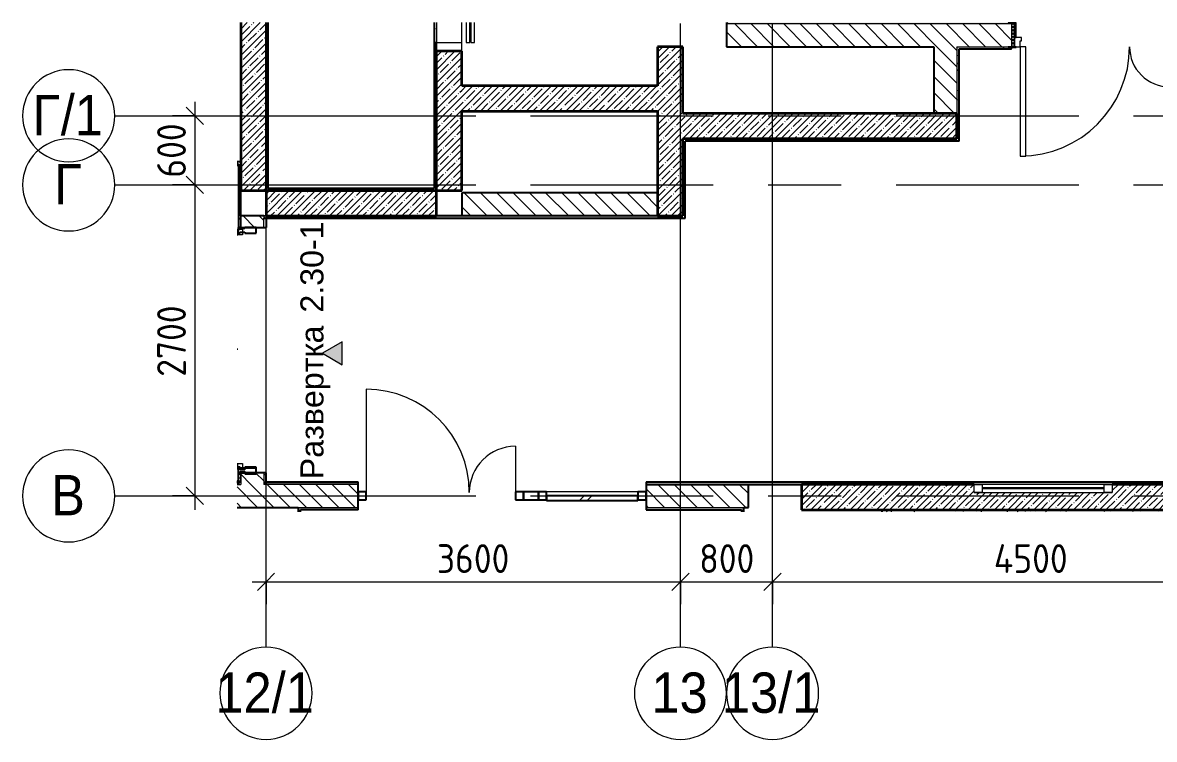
# Model space of a CAD drawing. Header units: millimetres. Extents: x 36646 to 169412, y -1987 to 12080.
# Drawn here: x 36646 to 46476, y 5686 to 11909 of the extents above; entities that cross this region are included whole.
import ezdxf

# ---------------------------------------------------------------- set-up
doc = ezdxf.new("R2010")
doc.units = ezdxf.units.MM
doc.linetypes.add('Осевая', pattern=[3175, 635, -476.25, 1587.5, -476.25])
for name, color, linetype, lineweight in [('A-ANNO-DIMS', 7, 'Continuous', 9), ('A-ANNO-DIMS-100', 7, 'Continuous', 9), ('A-DOOR', 7, 'Continuous', 9), ('A-DOOR-1', 7, 'Continuous', 13), ('A-DOOR-FRAM', 7, 'Continuous', 13), ('A-DOOR-FRAM-1', 7, 'Continuous', 9), ('A-GLAZ', 7, 'Continuous', 9), ('A-GLAZ-1', 7, 'Continuous', 13), ('A-GLAZ-CURT', 7, 'Continuous', 9), ('A-GLAZ-CURT-1', 7, 'Continuous', 25), ('A-GLAZ-CWMG', 7, 'Continuous', 9), ('A-GLAZ-CWMG-1', 7, 'Continuous', 25), ('A-WALL', 7, 'Continuous', 9), ('G-ANNO-SYMB', 7, 'Continuous', 9), ('I-WALL', 7, 'Continuous', 9), ('Оси', 7, 'Continuous', 9), ('Оси-1', 7, 'Continuous', 20), ('Оси-2', 7, 'Осевая', 9)]:
    doc.layers.add(name, color=color, linetype=linetype, lineweight=lineweight)
for name, color, linetype, lineweight, true_color in [('A-WALL-1', 7, 'Continuous', 25, 0x3c3c3c), ('A-WALL-2', 7, 'Continuous', 35, 0x3c3c3c), ('A-WALL-FNSH-1', 7, 'Continuous', 13, 0x3c3c3c)]:
    doc.layers.add(name, color=color, linetype=linetype, lineweight=lineweight, true_color=true_color)
doc.styles.add('Arial', font='arial.ttf', dxfattribs={"width": 0.9, "height": 350})
doc.styles.add('Arial_1', font='arial.ttf', dxfattribs={"height": 200})
doc.styles.add('ISOCPEUR', font='isocpeur.ttf', dxfattribs={"width": 0.9, "height": 250})
doc.dimstyles.new('ISO-2_5_0_9К_БОЛЬШОЙ', dxfattribs={"dimscale": 304.8, "dimtxt": 248.995294, "dimasz": 0.492126, "dimexe": 0.393701, "dimexo": 0.984252, "dimgap": 0, "dimtad": 1, "dimdec": 0, "dimrnd": 10, "dimzin": 0, "dimdsep": 46, "dimtxsty": 'ISOCPEUR', "dimblk1": 'OBLIQUE', "dimblk2": 'OBLIQUE', "dimsah": 1, "dimcen": 0.09, "dimdle": 0.393701, "dimazin": 0, "dimtfac": 1, "dimtdec": 4, "dimtix": 1, "dimtmove": 0, "dimatfit": 3, "dimfxl": 1, "dimtvp": 1, "dimtolj": 1, "dimtzin": 0, "dimarcsym": 2})
pattern_1 = [(135, (0, 0), (-70.71068, -70.71068), [])]
pattern_2 = [(45, (0, 0), (-57.02463, 57.02463), []), (45, (57.025, 0), (-57.02463, 57.02463), [100.806, -20.161, 3.353, -16.808])]
pattern_3 = [(0, (0, 0), (121.92, 30.48), [10.058, -81.382, 10.058, -81.382, -487.68]), (0, (0, 0), (121.92, 30.48), [-182.88, 10.058, -172.822, 10.058, -81.382, -213.36]), (0, (0, 0), (121.92, 30.48), [-457.2, 10.058, -50.902, 10.058, -142.342]), (120, (45.72, 15.24), (-87.356454, 90.345817), [10.058, -81.382, 10.058, -81.382, -487.68]), (120, (45.72, 15.24), (-87.356454, 90.345817), [-182.88, 10.058, -172.822, 10.058, -81.382, -213.36]), (120, (45.72, 15.24), (-87.356454, 90.345817), [-457.2, 10.058, -50.902, 10.058, -142.342]), (240, (60.96, 76.2), (-34.563546, -120.825817), [10.058, -81.382, 10.058, -81.382, -487.68]), (240, (60.96, 76.2), (-34.563546, -120.825817), [-182.88, 10.058, -172.822, 10.058, -81.382, -213.36]), (240, (60.96, 76.2), (-34.563546, -120.825817), [-457.2, 10.058, -50.902, 10.058, -142.342])]

# ---------------------------------------------------------------- blocks, each defined once
blk = doc.blocks.new('110_Дверь_СКБ_2Ст - Д-6_л__ ДОО_Дв_1450x2100h_Дверь из раздевальной в коридор-25835678-План разверток пом_ 2_30_ Этаж 2')
at = {"layer": 'A-DOOR'}
h = blk.add_hatch(dxfattribs=at)
h.set_pattern_fill('FP_7', color=256, style=0, pattern_type=2)
h.set_pattern_definition([(135, (1576.41, 164.685), (-14.14214, -14.14214), []), (225, (1576.41, 164.685), (14.14214, -14.14214), [])])
h.paths.add_polyline_path([(737.5, 100), (712.5, 100), (712.5, -100), (737.5, -100)])
at = {"layer": 'A-DOOR-FRAM-1'}
h = blk.add_hatch(dxfattribs=at)
h.set_pattern_fill('FP_8', color=256, style=0, pattern_type=2)
h.set_pattern_definition([(45, (-546.384, 164.685), (-14.1421, 14.1421), []), (135, (-546.384, 164.685), (-14.1421, -14.1421), [])])
h.paths.add_polyline_path([(-712.5, 100), (-712.5, -100), (-687.5, -100), (-687.5, 100)])
at = {"layer": 'A-DOOR'}
for centre, radius, start, end in [((662.5, 100), 950, 90, 180), ((-637.5, 100), 350, 360, 90)]:
    blk.add_arc(centre, radius, start, end, dxfattribs=at)
at = {"layer": 'A-DOOR-1'}
for p, q in [((662.5, 1050), (612.5, 1050)), ((612.5, 1050), (612.5, 100)), ((662.5, 100), (662.5, 1050)), ((-637.5, 450), (-637.5, 100)), ((-587.5, 450), (-637.5, 450)), ((-587.5, 100), (-587.5, 450)), ((-637.5, 100), (-587.5, 100)), ((612.5, 100), (662.5, 100))]:
    blk.add_line(p, q, dxfattribs=at)
at = {"layer": 'A-DOOR-FRAM'}
for p, q in [((-672.5, 108), (-742.5, 108)), ((-742.5, 108), (-742.5, 100)), ((-742.5, 100), (-672.5, 100)), ((-687.5, 100), (-712.5, 100)), ((-712.5, 100), (-712.5, -100)), ((-637.5, 100), (-687.5, 100)), ((-687.5, 100), (-687.5, 20)), ((-687.5, -100), (-687.5, 100)), ((-672.5, 100), (-672.5, 108)), ((-637.5, 50), (-637.5, 100)), ((662.5, 100), (662.5, 50)), ((712.5, 100), (662.5, 100)), ((767.5, 108), (697.5, 108)), ((697.5, 108), (697.5, 100)), ((697.5, 100), (767.5, 100)), ((712.5, 20), (712.5, 100)), ((737.5, 100), (712.5, 100)), ((712.5, 100), (712.5, -100)), ((737.5, -100), (737.5, 100)), ((767.5, 100), (767.5, 108)), ((-687.5, 20), (-627.5, 20)), ((-672.5, 20), (-687.5, 20)), ((-687.5, 20), (-687.5, -100)), ((-672.5, -100), (-672.5, 20)), ((-627.5, 50), (-637.5, 50)), ((-627.5, 20), (-627.5, 50)), ((662.5, 50), (652.5, 50)), ((652.5, 50), (652.5, 20)), ((652.5, 20), (712.5, 20)), ((712.5, 20), (697.5, 20)), ((697.5, 20), (697.5, -100)), ((712.5, -100), (712.5, 20)), ((-672.5, -100), (-742.5, -100)), ((-742.5, -100), (-742.5, -108)), ((-742.5, -108), (-672.5, -108)), ((-712.5, -100), (-687.5, -100)), ((-687.5, -100), (-672.5, -100)), ((-672.5, -108), (-672.5, -100)), ((697.5, -100), (712.5, -100)), ((767.5, -100), (697.5, -100)), ((697.5, -100), (697.5, -108)), ((697.5, -108), (767.5, -108)), ((712.5, -100), (737.5, -100)), ((767.5, -108), (767.5, -100))]:
    blk.add_line(p, q, dxfattribs=at)
blk = doc.blocks.new('DOR_Дверь лифта - 1350х2050h-19118285-План разверток пом_ 2_30_ Этаж 2')
at = {"layer": 'A-DOOR'}
for p, q in [((-426.2, 110), (-600, 110)), ((-600, 110), (-600, -110)), ((-600, -110), (-426.2, -110)), ((-600, -150), (-600, -180)), ((-426.2, -150), (-600, -150)), ((-600, -180), (-426.2, -180)), ((-600, -190), (-600, -220)), ((-426.2, -190), (-600, -190)), ((-600, -220), (-426.2, -220))]:
    blk.add_line(p, q, dxfattribs=at)
at = {"layer": 'A-DOOR-1'}
for p, q in [((-600, 125), (-720, 125)), ((-720, 125), (-720, 110)), ((-720, 110), (-600, 110)), ((-675, 110), (-675, -110)), ((-600, 110), (-675, 110)), ((-600, 110), (-600, 125)), ((-675, -110), (-600, -110))]:
    blk.add_line(p, q, dxfattribs=at)
blk = doc.blocks.new('120_Окно_СКБ_1Ст - 120_Окно_СКБ_1Ст 400х1200 EI30-24228621-План разверток пом_ 2_30_ Этаж 2')
at = {"layer": 'A-GLAZ'}
for p, q in [((600, 110), (-600, 110)), ((-600, 40), (600, 40)), ((530, 80), (-530, 80)), ((530, 70), (-530, 70))]:
    blk.add_line(p, q, dxfattribs=at)
at = {"layer": 'A-GLAZ-1'}
for p, q in [((-600, 40), (-600, 110)), ((-600, 110), (-530, 110)), ((-530, 110), (-530, 40)), ((530, 40), (530, 110)), ((530, 110), (600, 110)), ((600, 110), (600, 40)), ((-530, 40), (-600, 40)), ((600, 40), (530, 40))]:
    blk.add_line(p, q, dxfattribs=at)
blk = doc.blocks.new('Прямоугольный импост - Импост структурный с накладкой - 160мм Темный-31239214-План разверток пом_ 2_30_ Этаж 2')
at = {"layer": 'A-GLAZ-CWMG-1'}
for p, q in [((-50, 0), (-50, 17)), ((-50, 17), (0, 17)), ((-40, 0), (-50, 0)), ((-40, -40), (-40, 0)), ((0, 0), (-10, 0)), ((-10, 0), (-10, -40)), ((0, 17), (0, 0)), ((-50, -140), (-50, -40)), ((-50, -40), (-40, -40)), ((-10, -40), (0, -40)), ((0, -40), (0, -140)), ((0, -140), (-50, -140))]:
    blk.add_line(p, q, dxfattribs=at)
blk = doc.blocks.new('Дверь_Витражная_остекление_ - ДВН_ДАО_Главный вход_1800 в свету 5-32258809-План разверток пом_ 2_30_ Этаж 2')
at = {"layer": 'A-DOOR'}
for p, q in [((-992.5, -27.3), (-992.5, -20)), ((992.5, -27.3), (992.5, -20))]:
    blk.add_line(p, q, dxfattribs=at)
for centre, start, end in [((-992.5, -20), 359.57502, 0), ((992.5, -20), 180, 180.42498)]:
    blk.add_arc(centre, 992.5, start, end, dxfattribs=at)
at = {"layer": 'A-DOOR-1'}
for p, q in [((-1042.5, 20), (-992.5, 20)), ((-1042.5, -20), (-1042.5, 20)), ((-992.5, 20), (-992.5, -20)), ((992.5, 20), (1042.5, 20)), ((992.5, -20), (992.5, 20)), ((1042.5, 20), (1042.5, -20)), ((-992.5, -20), (-1042.5, -20)), ((1042.5, -20), (992.5, -20))]:
    blk.add_line(p, q, dxfattribs=at)
blk = doc.blocks.new('Прямоугольный импост - Импост структурный с накладкой - 160мм Темный-31915521-План разверток пом_ 2_30_ Этаж 2')
at = {"layer": 'A-GLAZ-CWMG-1'}
for p, q in [((-25, 0), (-25, 17)), ((-25, 17), (25, 17)), ((-15, 0), (-25, 0)), ((-15, -40), (-15, 0)), ((25, 0), (15, 0)), ((15, 0), (15, -40)), ((25, 17), (25, 0)), ((-25, -140), (-25, -40)), ((-25, -40), (-15, -40)), ((15, -40), (25, -40)), ((25, -40), (25, -140)), ((25, -140), (-25, -140))]:
    blk.add_line(p, q, dxfattribs=at)
blk = doc.blocks.new('Прямоугольный импост - Импост структурный с накладкой - 160мм Темный-31239248-План разверток пом_ 2_30_ Этаж 2')
at = {"layer": 'A-GLAZ-CWMG-1'}
for p, q in [((0, 17), (-50, 17)), ((-50, 17), (-50, 0)), ((-50, 0), (-40, 0)), ((-40, 0), (-40, -40)), ((-10, -40), (-10, 0)), ((-10, 0), (0, 0)), ((0, 0), (0, 17)), ((-40, -40), (-50, -40)), ((-50, -40), (-50, -140)), ((0, -40), (-10, -40)), ((0, -140), (0, -40)), ((-50, -140), (0, -140))]:
    blk.add_line(p, q, dxfattribs=at)
blk = doc.blocks.new('Прямоугольный импост - 50 x 70 мм-31700031-План разверток пом_ 2_30_ Этаж 2')
at = {"layer": 'A-GLAZ-CWMG-1'}
for p, q in [((-70, 35), (0, 35)), ((-70, -35), (-70, 35)), ((0, 35), (0, -35)), ((0, -35), (-70, -35))]:
    blk.add_line(p, q, dxfattribs=at)
blk = doc.blocks.new('Дверь_Витражная_остекление_ - ДВН_ДАО_Главный вход_1200 в свету-31742133-План разверток пом_ 2_30_ Этаж 2')
at = {"layer": 'A-DOOR'}
for p, q in [((-647.5, 925), (-647.5, 35)), ((647.5, 430), (647.5, 35))]:
    blk.add_line(p, q, dxfattribs=at)
for centre, radius, start, end in [((-647.5, 30), 895, 360, 90), ((647.5, 30), 400, 90, 180)]:
    blk.add_arc(centre, radius, start, end, dxfattribs=at)
blk = doc.blocks.new('Системная панель - Стемалит - 40мм-32257327-План разверток пом_ 2_30_ Этаж 2')
at = {"layer": 'A-GLAZ-CURT-1'}
for p, q in [((65, 35), (-65, 35)), ((-65, 35), (-65, -35)), ((65, -35), (65, 35)), ((-65, -35), (65, -35))]:
    blk.add_line(p, q, dxfattribs=at)
blk = doc.blocks.new('Прямоугольный импост - 50 x 70 мм-31687886-План разверток пом_ 2_30_ Этаж 2')
at = {"layer": 'A-GLAZ-CWMG-1'}
for p, q in [((-35, 35), (35, 35)), ((-35, -35), (-35, 35)), ((35, 35), (35, -35)), ((35, -35), (-35, -35))]:
    blk.add_line(p, q, dxfattribs=at)
blk = doc.blocks.new('Прямоугольный импост - 50 x 70 мм-31701779-План разверток пом_ 2_30_ Этаж 2')
at = {"layer": 'A-GLAZ-CWMG-1'}
for p, q in [((0, 35), (-70, 35)), ((-70, 35), (-70, -35)), ((0, -35), (0, 35)), ((-70, -35), (0, -35))]:
    blk.add_line(p, q, dxfattribs=at)
blk = doc.blocks.new('Системная панель - Стекло - 40мм-32257331-План разверток пом_ 2_30_ Этаж 2')
at = {"layer": 'A-GLAZ-CURT'}
h = blk.add_hatch(dxfattribs=at)
h.set_pattern_fill('FP_13', color=256, style=0, pattern_type=2)
h.set_pattern_definition([(45, (-41693.5, -7700), (-282.8427, 282.8427), [200, -600]), (45, (-41893.5, -7800), (-282.8427, 282.8427), [600, -200]), (45, (-41493.5, -7900), (-282.8427, 282.8427), [200, -600])])
h.paths.add_polyline_path([(397.5, -40), (397.5, 0), (-397.5, 0), (-397.5, -40)])
at = {"layer": 'A-GLAZ-CURT-1'}
for p, q in [((397.5, 0), (-397.5, 0)), ((-397.5, 0), (-397.5, -40)), ((397.5, -40), (397.5, 0)), ((-397.5, -40), (397.5, -40))]:
    blk.add_line(p, q, dxfattribs=at)
blk = doc.blocks.new('Прямоугольный импост - 50 x 70 мм-31702100-План разверток пом_ 2_30_ Этаж 2')
at = {"layer": 'A-GLAZ-CWMG-1'}
for p, q in [((-35, 35), (35, 35)), ((-35, -35), (-35, 35)), ((35, 35), (35, -35)), ((35, -35), (-35, -35))]:
    blk.add_line(p, q, dxfattribs=at)
blk = doc.blocks.new('Прямоугольный импост - 50 x 70 мм-31720914-План разверток пом_ 2_30_ Этаж 2')
at = {"layer": 'A-GLAZ-CWMG'}
blk.add_line((41991, 7835), (41196, 7835), dxfattribs=at)
blk = doc.blocks.new('Ось сетки - D8-29747960-План разверток пом_ 2_30_ Этаж 2')
at = {"layer": 'Оси-1'}
for start, end in [(360, 180), (180, 360)]:
    blk.add_arc((0, 0), 4, start, end, dxfattribs=at)
blk = doc.blocks.new('Фасад - Марка фасада_Указатель-25386507-План разверток пом_ 2_30_ Этаж 2')
at = {"layer": 'G-ANNO-SYMB'}
blk.add_hatch(color=256, dxfattribs=at).paths.add_polyline_path([(-1, 0), (0, 1.732), (1, 0), (0, 0)])
for p, q in [((0, 1.732), (-1, 0)), ((1, 0), (0, 1.732)), ((-1, 0), (0, 0)), ((0, 0), (1, 0))]:
    blk.add_line(p, q, dxfattribs=at)
blk = doc.blocks.new('DIMBLOCK1-План разверток пом_ 2_30_ Этаж 2')
at = {"layer": 'A-ANNO-DIMS-100'}
for p, q in [((38140.9, 11220), (38140.9, 10500)), ((37947, 11100), (38260.9, 11100)), ((38140.9, 11100), (37947, 11100)), ((37947, 10500), (38260.9, 10500)), ((38140.9, 10500), (37947, 10500))]:
    blk.add_line(p, q, dxfattribs=at)
at = {"layer": 'A-ANNO-DIMS-100', "lineweight": 20}
for p, q in [((38140.9, 11100), (38065.9, 11175)), ((38140.9, 11100), (38215.9, 11025)), ((38140.9, 10500), (38065.9, 10575)), ((38140.9, 10500), (38215.9, 10425))]:
    blk.add_line(p, q, dxfattribs=at)
at = {"layer": 'A-ANNO-DIMS-100', "color": 0, "insert": (37814.3, 10563), "char_height": 250, "width": 568.858, "attachment_point": 1, "rotation": 90, "line_spacing_factor": 1.149209, "style": 'ISOCPEUR'}
blk.add_mtext('600', dxfattribs=at)
blk = doc.blocks.new('_Oblique')
at = {"color": 0, "linetype": 'ByBlock', "lineweight": -2}
blk.add_line((-0.5, -0.5), (0.5, 0.5), dxfattribs=at)
blk = doc.blocks.new('DIMBLOCK2-План разверток пом_ 2_30_ Этаж 2')
at = {"layer": 'A-ANNO-DIMS-100', "lineweight": 20}
for p, q in [((38140.9, 10500), (38065.9, 10575)), ((38140.9, 10500), (38215.9, 10425)), ((38140.9, 7800), (38065.9, 7875)), ((38140.9, 7800), (38215.9, 7725))]:
    blk.add_line(p, q, dxfattribs=at)
at = {"layer": 'A-ANNO-DIMS-100'}
for p, q in [((37947, 10500), (38260.9, 10500)), ((38140.9, 10500), (37947, 10500)), ((38140.9, 10500), (38140.9, 7680)), ((37947, 7800), (38260.9, 7800)), ((38140.9, 7800), (37947, 7800))]:
    blk.add_line(p, q, dxfattribs=at)
at = {"layer": 'A-ANNO-DIMS-100', "color": 0, "insert": (37814.3, 8834), "char_height": 250, "width": 758.478, "attachment_point": 1, "rotation": 90, "line_spacing_factor": 1.149209, "style": 'ISOCPEUR'}
blk.add_mtext('2700', dxfattribs=at)
blk = doc.blocks.new('DIMBLOCK3-План разверток пом_ 2_30_ Этаж 2')
at = {"layer": 'A-ANNO-DIMS-100'}
for p, q in [((38760, 6859.8), (38760, 7173.8)), ((42360, 6859.8), (42360, 7173.8)), ((38640, 7053.8), (42360, 7053.8)), ((38760, 7053.8), (38760, 6859.8)), ((42360, 7053.8), (42360, 6859.8))]:
    blk.add_line(p, q, dxfattribs=at)
at = {"layer": 'A-ANNO-DIMS-100', "lineweight": 20}
for p, q in [((38760, 7053.8), (38835, 7128.8)), ((42360, 7053.8), (42435, 7128.8)), ((38760, 7053.8), (38685, 6978.8)), ((42360, 7053.8), (42285, 6978.8))]:
    blk.add_line(p, q, dxfattribs=at)
at = {"layer": 'A-ANNO-DIMS-100', "color": 0, "insert": (40244, 7380.4), "char_height": 250, "width": 758.478, "attachment_point": 1, "line_spacing_factor": 1.149209, "style": 'ISOCPEUR'}
blk.add_mtext('3600', dxfattribs=at)
blk = doc.blocks.new('DIMBLOCK4-План разверток пом_ 2_30_ Этаж 2')
at = {"layer": 'A-ANNO-DIMS-100'}
for p, q in [((42360, 6859.8), (42360, 7173.8)), ((43160, 6859.8), (43160, 7173.8)), ((42360, 7053.8), (43160, 7053.8)), ((42360, 7053.8), (42360, 6859.8)), ((43160, 7053.8), (43160, 6859.8))]:
    blk.add_line(p, q, dxfattribs=at)
at = {"layer": 'A-ANNO-DIMS-100', "lineweight": 20}
for p, q in [((42360, 7053.8), (42435, 7128.8)), ((43160, 7053.8), (43235, 7128.8)), ((42360, 7053.8), (42285, 6978.8)), ((43160, 7053.8), (43085, 6978.8))]:
    blk.add_line(p, q, dxfattribs=at)
at = {"layer": 'A-ANNO-DIMS-100', "color": 0, "insert": (42523, 7380.4), "char_height": 250, "width": 568.858, "attachment_point": 1, "line_spacing_factor": 1.149209, "style": 'ISOCPEUR'}
blk.add_mtext('800', dxfattribs=at)
blk = doc.blocks.new('DIMBLOCK5-План разверток пом_ 2_30_ Этаж 2')
at = {"layer": 'A-ANNO-DIMS-100'}
for p, q in [((43160, 6859.8), (43160, 7173.8)), ((47660, 6859.8), (47660, 7173.8)), ((43160, 7053.8), (47660, 7053.8)), ((43160, 7053.8), (43160, 6859.8)), ((47660, 7053.8), (47660, 6859.8))]:
    blk.add_line(p, q, dxfattribs=at)
at = {"layer": 'A-ANNO-DIMS-100', "lineweight": 20}
for p, q in [((43160, 7053.8), (43235, 7128.8)), ((47660, 7053.8), (47735, 7128.8)), ((43160, 7053.8), (43085, 6978.8)), ((47660, 7053.8), (47585, 6978.8))]:
    blk.add_line(p, q, dxfattribs=at)
at = {"layer": 'A-ANNO-DIMS-100', "color": 0, "insert": (45082, 7380.4), "char_height": 250, "width": 787.208, "attachment_point": 1, "line_spacing_factor": 1.149209, "style": 'ISOCPEUR'}
blk.add_mtext('4500', dxfattribs=at)

msp = doc.modelspace()

# ---------------------------------------------------------------- hatches: boundary and pattern name
at = {"layer": 'I-WALL'}
h = msp.add_hatch(dxfattribs=at)
h.set_pattern_fill('FP_3', color=256, style=0, pattern_type=2)
h.set_pattern_definition(pattern_2)
h.paths.add_polyline_path([(38760, 10449.9997), (38760, 11908.7619), (38540, 11908.7619), (38540, 10449.9997)])
h = msp.add_hatch(dxfattribs=at)
h.set_pattern_fill('FP_11', color=256, style=0, pattern_type=2)
h.set_pattern_definition(pattern_3)
h.paths.add_polyline_path([(38780, 10450), (38780, 11908.7619), (38760, 11908.7619), (38760, 10450)])
h = msp.add_hatch(dxfattribs=at)
h.set_pattern_fill('FP_11', color=256, style=0, pattern_type=2)
h.set_pattern_definition(pattern_3)
h.paths.add_polyline_path([(40240, 10470), (40240, 11908.7619), (40220, 11908.7619), (40220, 10470)])
h = msp.add_hatch(dxfattribs=at)
h.set_pattern_fill('FP_11', color=256, style=0, pattern_type=2)
h.set_pattern_definition(pattern_3)
h.paths.add_polyline_path([(42780, 11899.9998), (42780, 11908.7619), (42760, 11908.7619), (42760, 11899.9998)])
h = msp.add_hatch(dxfattribs=at)
h.set_pattern_fill('FP_2', color=256, style=0, pattern_type=2)
h.set_pattern_definition(pattern_1)
h.paths.add_polyline_path([(51709.9999, 11699.9998), (51709.9999, 11899.9998), (48760, 11899.9998), (48760, 11699.9998), (50140.9545, 11699.9998)])
h.paths.add_polyline_path([(47814.4954, 11699.9998), (48160, 11699.9998), (48160, 11899.9998), (46685.7131, 11899.9998), (46685.7131, 11699.9998), (47460.7131, 11699.9998)])
h.paths.add_polyline_path([(45235.7131, 11699.9998), (45235.7131, 11899.9998), (42760, 11899.9998), (42760, 11699.9998), (45205.7131, 11699.9998)])
h = msp.add_hatch(dxfattribs=at)
h.set_pattern_fill('FP_11', color=256, style=0, pattern_type=2)
h.set_pattern_definition(pattern_3)
h.paths.add_polyline_path([(46715.7131, 11899.9998), (48160, 11899.9998), (48160, 11908.7619), (46715.7131, 11907.9998), (46715.7131, 11900.4068)])
h.paths.add_polyline_path([(45205.7131, 11899.9998), (45205.7131, 11907.9998), (42780, 11908.7619), (42780, 11899.9998), (43161.5774, 11899.9998)])
h = msp.add_hatch(dxfattribs=at)
h.set_pattern_fill('FP_3', color=256, style=0, pattern_type=2)
h.set_pattern_definition(pattern_2)
h.paths.add_polyline_path([(42380, 10230), (42380, 11699.9999), (42160, 11699.9999), (42160, 10230)])
h = msp.add_hatch(dxfattribs=at)
h.set_pattern_fill('FP_2', color=256, style=0, pattern_type=2)
h.set_pattern_definition(pattern_1)
h.paths.add_polyline_path([(44760.7131, 11120), (44760.7131, 11699.9998), (44560.7131, 11699.9998), (44560.7131, 11120)])
h = msp.add_hatch(dxfattribs=at)
h.set_pattern_fill('FP_11', color=256, style=0, pattern_type=2)
h.set_pattern_definition(pattern_3)
h.paths.add_polyline_path([(47239.7131, 11679.9998), (47240.7131, 11679.9998), (47240.7131, 11699.9998), (46715.7131, 11698.9168), (46715.7131, 11691.9998), (46685.7131, 11691.9998), (46685.7131, 11679.9998), (46715.7131, 11679.9998)])
h.paths.add_polyline_path([(45235.7131, 11679.9998), (45235.7131, 11691.9998), (45205.7131, 11691.9998), (45205.7131, 11699.9998), (44760.7131, 11699.9998), (44760.7131, 11679.9998), (45205.7131, 11679.9998)])
h = msp.add_hatch(dxfattribs=at)
h.set_pattern_fill('FP_3', color=256, style=0, pattern_type=2)
h.set_pattern_definition(pattern_2)
h.paths.add_polyline_path([(40460, 10450), (40460, 11660), (40240, 11660), (40240, 10450)])
h = msp.add_hatch(dxfattribs=at)
h.set_pattern_fill('FP_11', color=256, style=0, pattern_type=2)
h.set_pattern_definition(pattern_3)
h.paths.add_polyline_path([(44760.7131, 10900), (44780.7131, 10900), (44780.7131, 11679.9998), (44760.7131, 11679.9998), (44760.7131, 11120)])
h = msp.add_hatch(dxfattribs=at)
h.set_pattern_fill('FP_3', color=256, style=0, pattern_type=2)
h.set_pattern_definition(pattern_2)
h.paths.add_polyline_path([(42160, 11140), (42160, 11360), (40460, 11360), (40460, 11140), (40835.1184, 11140)])
h = msp.add_hatch(dxfattribs=at)
h.set_pattern_fill('FP_3', color=256, style=0, pattern_type=2)
h.set_pattern_definition(pattern_2)
h.paths.add_polyline_path([(44760.7131, 10900), (44760.7131, 11120), (42380, 11120), (42380, 10900), (43161.5774, 10900)])
h = msp.add_hatch(dxfattribs=at)
h.set_pattern_fill('FP_11', color=256, style=0, pattern_type=2)
h.set_pattern_definition(pattern_3)
h.paths.add_polyline_path([(42400, 10210), (42400, 10900), (42380, 10900), (42380, 10210)])
h = msp.add_hatch(dxfattribs=at)
h.set_pattern_fill('FP_11', color=256, style=0, pattern_type=2)
h.set_pattern_definition(pattern_3)
h.paths.add_polyline_path([(44780.7131, 10880), (44780.7131, 10900), (42400, 10900), (42401, 10880), (43161.5774, 10880)])
h = msp.add_hatch(dxfattribs=at)
h.set_pattern_fill('FP_11', color=256, style=0, pattern_type=2)
h.set_pattern_definition(pattern_3)
h.paths.add_polyline_path([(38520, 10680), (38540, 10680), (38540, 10700), (38508.6594, 10700), (38508.6594, 10680), (38519, 10680)])
h = msp.add_hatch(dxfattribs=at)
h.set_pattern_fill('FP_11', color=256, style=0, pattern_type=2)
h.set_pattern_definition(pattern_3)
h.paths.add_polyline_path([(38540, 7900), (38540, 8000), (38520, 8000), (38520, 7900)])
h.paths.add_polyline_path([(38540, 10130), (38540, 10680), (38520, 10680), (38520, 10130)])
h = msp.add_hatch(dxfattribs=at)
h.set_pattern_fill('FP_3', color=256, style=0, pattern_type=2)
h.set_pattern_definition(pattern_2)
h.paths.add_polyline_path([(40240, 10230), (40240, 10450), (38760, 10450), (38760, 10230), (39671.8889, 10230)])
h = msp.add_hatch(dxfattribs=at)
h.set_pattern_fill('FP_11', color=256, style=0, pattern_type=2)
h.set_pattern_definition(pattern_3)
h.paths.add_polyline_path([(39671.8889, 10450), (40240, 10450), (40240, 10470), (38780, 10470), (38780, 10450)])
h = msp.add_hatch(dxfattribs=at)
h.set_pattern_fill('FP_2', color=256, style=0, pattern_type=2)
h.set_pattern_definition(pattern_1)
h.paths.add_polyline_path([(42160, 10230), (42160, 10430), (40460, 10430), (40460, 10230), (40835.1184, 10230)])
h = msp.add_hatch(dxfattribs=at)
h.set_pattern_fill('FP_2', color=256, style=0, pattern_type=2)
h.set_pattern_definition(pattern_1)
h.paths.add_polyline_path([(38739.9999, 7900), (38739.9999, 8000), (38539.9999, 8000), (38539.9999, 7900)])
h.paths.add_polyline_path([(38539.9999, 10130), (38739.9999, 10130), (38739.9999, 10230), (38539.9999, 10230)])
h = msp.add_hatch(dxfattribs=at)
h.set_pattern_fill('FP_11', color=256, style=0, pattern_type=2)
h.set_pattern_definition(pattern_3)
h.paths.add_polyline_path([(42380, 10210), (42380, 10230), (38739.9999, 10230), (38739.9999, 10210), (40835.1184, 10210)])
h = msp.add_hatch(dxfattribs=at)
h.set_pattern_fill('FP_11', color=256, style=0, pattern_type=2)
h.set_pattern_definition(pattern_3)
h.paths.add_polyline_path([(38739.9999, 7900), (38759.9999, 7900), (38759.9999, 8000), (38739.9999, 8000), (38739.9999, 7920)])
h.paths.add_polyline_path([(38739.9999, 10130), (38759.9999, 10130), (38759.9999, 10230), (38739.9999, 10230), (38739.9999, 10210)])
h = msp.add_hatch(dxfattribs=at)
h.set_pattern_fill('FP_11', color=256, style=0, pattern_type=2)
h.set_pattern_definition(pattern_3)
h.paths.add_polyline_path([(38539.9999, 7900), (38539.9999, 7920), (38508.6594, 7920), (38508.6594, 7900)])
h = msp.add_hatch(dxfattribs=at)
h.set_pattern_fill('FP_2', color=256, style=0, pattern_type=2)
h.set_pattern_definition(pattern_1)
h.paths.add_polyline_path([(42910, 7700), (42950, 7700), (42950, 7900), (42060.9999, 7900), (42060.9999, 7700)])
h.paths.add_polyline_path([(38799.4667, 7700), (39560.9999, 7700), (39560.9999, 7900), (38508.6594, 7900), (38508.6594, 7700)])
h = msp.add_hatch(dxfattribs=at)
h.set_pattern_fill('FP_11', color=256, style=0, pattern_type=2)
h.set_pattern_definition(pattern_3)
h.paths.add_polyline_path([(73760, 7900), (74750, 7900), (74750, 7920), (73705, 7920), (73705, 7908), (73760, 7908), (73760, 7901.0742)])
h.paths.add_polyline_path([(71765, 7900), (72250, 7900), (72250, 7908), (72305, 7908), (72305, 7920), (71735, 7920), (71735, 7908), (71765, 7908), (71765, 7901.7391)])
h.paths.add_polyline_path([(70605, 7900), (70605, 7908), (70635, 7908), (70635, 7920), (69360.4805, 7920), (69360.4805, 7908), (69390.4805, 7908), (69390.4805, 7900)])
h.paths.add_polyline_path([(68230.4805, 7900), (68230.4805, 7908), (68260.4805, 7908), (68260.4805, 7920), (67055, 7920), (67055, 7908), (67085, 7908), (67085, 7900)])
h.paths.add_polyline_path([(65925, 7900), (65925, 7908), (65955, 7908), (65955, 7920), (59931, 7920), (59931, 7900), (64110, 7900)])
h.paths.add_polyline_path([(57120.3315, 7900), (57431, 7900), (57431, 7920), (50930, 7920), (50930, 7900), (55110, 7900)])
h.paths.add_polyline_path([(48430, 7900), (48430, 7920), (42060.9999, 7920), (42060.9999, 7900), (47814.4954, 7900)])
h.paths.add_polyline_path([(39560.9999, 7900), (39560.9999, 7920), (38739.9999, 7920), (38739.9999, 7900), (39090.2741, 7900)])
h = msp.add_hatch(dxfattribs=at)
h.set_pattern_fill('FP_3', color=256, style=0, pattern_type=2)
h.set_pattern_definition(pattern_2)
h.paths.add_polyline_path([(47410, 7680), (47410, 7900), (46110, 7900), (46110, 7830), (44910, 7830), (44910, 7900), (43410, 7900), (43410, 7680), (46860, 7680)])
h = msp.add_hatch(dxfattribs=at)
h.set_pattern_fill('FP_11', color=256, style=0, pattern_type=2)
h.set_pattern_definition(pattern_3)
h.paths.add_polyline_path([(42890, 7680), (42910, 7680), (42910, 7700), (42060.9999, 7700), (42060.9999, 7680), (42889, 7680)])
h.paths.add_polyline_path([(39560.9999, 7680), (39560.9999, 7700), (39039.9999, 7700), (39039.9999, 7680), (39090.2741, 7680)])
h = msp.add_hatch(dxfattribs=at)
h.set_pattern_fill('FP_11', color=256, style=0, pattern_type=2)
h.set_pattern_definition(pattern_3)
h.paths.add_polyline_path([(39059.6235, 7661.5843), (39059.9999, 7661.5843), (39059.9999, 7680), (39039.9999, 7680), (39039.9999, 7661.5843)])
h = msp.add_hatch(dxfattribs=at)
h.set_pattern_fill('FP_11', color=256, style=0, pattern_type=2)
h.set_pattern_definition(pattern_3)
h.paths.add_polyline_path([(42890, 7661.5843), (42910, 7661.5843), (42910, 7680), (42890, 7679)])
h = msp.add_hatch(dxfattribs=at)
h.set_pattern_fill('FP_1', color=256, style=0, pattern_type=2)
h.set_pattern_definition([(45, (0, 0), (-35.35534, 35.35534), [])])
h.paths.add_polyline_path([(44190, 7661.5843), (44190, 7680), (44110, 7680), (44110, 7661.5843), (44183.6627, 7661.5843)])
h = msp.add_hatch(dxfattribs=at)
h.set_pattern_fill('FP_11', color=256, style=0, pattern_type=2)
h.set_pattern_definition(pattern_3)
h.paths.add_polyline_path([(46760, 7661.5843), (46760, 7680), (44190, 7680), (44190, 7661.5843), (46759.0793, 7661.5843)])

# ---------------------------------------------------------------- linework, layer by layer
at = {"layer": 'A-WALL'}
for p, q in [((42760, 11899.9998), (45205.7131, 11899.9998)), ((44760.7131, 11699.9998), (45205.7131, 11699.9998)), ((44760.7131, 11699.9998), (44760.7131, 11120)), ((38539.9999, 10230), (38539.9999, 10130)), ((38540, 10130), (38540, 10230)), ((38759.9999, 10230), (38739.9999, 10230)), ((38739.9999, 10130), (38739.9999, 10210)), ((38539.9999, 8000), (38539.9999, 7900)), ((38540, 7920), (38540, 8000)), ((38739.9999, 8000), (38739.9999, 7900)), ((38508.6594, 7900), (38539.9999, 7900)), ((38539.9999, 7900), (38540, 7900)), ((39560.9999, 7900), (38739.9999, 7900)), ((39039.9999, 7700), (39560.9999, 7700)), ((39060.9999, 7680), (39060.9999, 7679)), ((42060.9999, 7700), (42910, 7700)), ((44190, 7680), (44190, 7661.5843))]:
    msp.add_line(p, q, dxfattribs=at)
at = {"layer": 'A-WALL-1'}
for p, q in [((38780, 10470), (38780, 11908.7619)), ((40220, 11908.7619), (40220, 10470)), ((42760, 11908.7619), (42760, 11699.9998)), ((40240, 11660), (40240, 11735)), ((42760, 11699.9998), (44560.7131, 11699.9998)), ((44560.7131, 11699.9998), (44560.7131, 11120)), ((44780.7131, 11679.9998), (45235.7131, 11679.9998)), ((44780.7131, 10880), (44780.7131, 11679.9998)), ((45235.7131, 11679.9998), (45235.7131, 11691.9998)), ((42400, 10210), (42400, 10880)), ((44780.7131, 10880), (42400, 10880)), ((38540, 10700), (38508.6594, 10700)), ((38520, 10680), (38508.6594, 10680)), ((38520, 10680), (38520, 10130)), ((38540, 10230), (38540, 10449.9997)), ((40220, 10470), (38780, 10470)), ((42160, 10430), (40460, 10430)), ((40460, 10430), (40460, 10230)), ((38739.9999, 10230), (38539.9999, 10230)), ((42160, 10230), (38759.9999, 10230)), ((38759.9999, 10230), (38759.9999, 10130)), ((38520, 10130), (38759.9999, 10130)), ((38739.9999, 10210), (42400, 10210)), ((38759.9999, 8000), (38520, 8000)), ((38520, 7900), (38520, 8000)), ((38759.9999, 7900), (38759.9999, 8000)), ((38539.9999, 7920), (38508.6594, 7920)), ((38739.9999, 7920), (39560.9999, 7920)), ((39560.9999, 7680), (39560.9999, 7920)), ((42060.9999, 7920), (42060.9999, 7680)), ((48430, 7920), (42060.9999, 7920)), ((42060.9999, 7900), (43410, 7900)), ((42950, 7700), (42950, 7900)), ((38508.6594, 7700), (39039.9999, 7700)), ((39039.9999, 7700), (39039.9999, 7661.5843)), ((39059.9999, 7661.5843), (39059.9999, 7680)), ((39560.9999, 7680), (39059.9999, 7680)), ((42060.9999, 7680), (42890, 7680)), ((42890, 7680), (42890, 7661.5843)), ((42910, 7700), (42950, 7700)), ((42910, 7661.5843), (42910, 7700)), ((44110, 7680), (44110, 7661.5843))]:
    msp.add_line(p, q, dxfattribs=at)
at = {"layer": 'A-WALL-2'}
for p, q in [((38540, 11908.7619), (38540, 10449.9997)), ((38760, 11908.7619), (38760, 10230)), ((42380, 11699.9999), (42160, 11699.9999)), ((42160, 11699.9999), (42160, 11360)), ((42380, 11120), (42380, 11699.9999)), ((40460, 11660), (40240, 11660)), ((40240, 10230), (40240, 11660)), ((40460, 11360), (40460, 11660)), ((42160, 11360), (40460, 11360)), ((40460, 10450), (40460, 11140)), ((40460, 11140), (42160, 11140)), ((42160, 11140), (42160, 10230)), ((44760.7131, 11120), (42380, 11120)), ((44760.7131, 10900), (44760.7131, 11120)), ((42380, 10230), (42380, 10900)), ((44760.7131, 10900), (42380, 10900)), ((38540, 10449.9997), (38760, 10449.9997)), ((38760, 10450), (40460, 10450)), ((38760, 10230), (40240, 10230)), ((42160, 10230), (42380, 10230)), ((44910, 7900), (43410, 7900)), ((43410, 7900), (43410, 7680)), ((47410, 7900), (46110, 7900)), ((43410, 7680), (47410, 7680))]:
    msp.add_line(p, q, dxfattribs=at)
at = {"layer": 'A-WALL-FNSH-1'}
for p, q in [((38781, 10470), (38781, 11908.7619)), ((40219, 11908.7619), (40219, 10471)), ((44781.7131, 11678.9998), (45235.7131, 11678.9998)), ((44781.7131, 10879), (44781.7131, 11678.9998)), ((45235.7131, 11678.9998), (45235.7131, 11679.9998)), ((42401, 10209), (42401, 10879)), ((42401, 10879), (44781.7131, 10879)), ((38514.5, 10689), (38508.6594, 10689)), ((38508.6594, 10679), (38519, 10679)), ((38508.6594, 10669), (38514.5, 10669)), ((38514.5, 10669), (38514.5, 10689)), ((38519, 10679), (38519, 10130)), ((40219, 10471), (38780, 10471)), ((38519, 10130), (38520, 10130)), ((38759.9999, 10130), (38760.9999, 10130)), ((38760.9999, 10209), (42401, 10209)), ((38760.9999, 10130), (38760.9999, 10209)), ((38520, 8000), (38519, 8000)), ((38519, 8000), (38519, 7921)), ((38760.9999, 8000), (38759.9999, 8000)), ((38760.9999, 7921), (38760.9999, 8000)), ((38519, 7921), (38508.6594, 7921)), ((38529.5, 7931), (38509.5, 7931)), ((38509.5, 7931), (38509.5, 7911)), ((38509.5, 7911), (38529.5, 7911)), ((38529.5, 7911), (38529.5, 7931)), ((39560.9999, 7921), (38760.9999, 7921)), ((39560.9999, 7920), (39560.9999, 7921)), ((48430, 7921), (42060.9999, 7921)), ((42060.9999, 7921), (42060.9999, 7920)), ((39060.9999, 7661.5843), (39060.9999, 7679)), ((39060.9999, 7679), (39560.9999, 7679)), ((39560.9999, 7679), (39560.9999, 7680)), ((42060.9999, 7680), (42060.9999, 7679)), ((42060.9999, 7679), (42890, 7679)), ((42889, 7680), (42889, 7661.5843))]:
    msp.add_line(p, q, dxfattribs=at)
at = {"layer": 'I-WALL'}
for p, q in [((38759.9999, 10230), (38739.9999, 10230)), ((38739.9999, 10230), (38739.9999, 10210))]:
    msp.add_line(p, q, dxfattribs=at)
at = {"layer": 'Оси'}
for p, q in [((38760, 9399.9998), (38760, 11899.9998)), ((42360, 9399.9998), (42360, 11899.9998)), ((43160, 9399.9998), (43160, 11899.9998)), ((37446.1423, 11100), (39946.1423, 11100)), ((37446.1423, 10500), (39946.1423, 10500)), ((38760, 6485.6965), (38760, 8985.6965)), ((42360, 6485.6965), (42360, 8985.6965)), ((43160, 6485.6965), (43160, 8985.6965)), ((37446.1423, 7800), (39946.1423, 7800))]:
    msp.add_line(p, q, dxfattribs=at)
at = {"layer": 'Оси-2'}
for p, q in [((39946.1423, 11100), (73221, 11100)), ((39946.1423, 10500), (73221, 10500)), ((38760, 8985.6965), (38760, 9399.9998)), ((42360, 8985.6965), (42360, 9399.9998)), ((43160, 8985.6965), (43160, 9399.9998)), ((39946.1423, 7800), (73221, 7800))]:
    msp.add_line(p, q, dxfattribs=at)

# ---------------------------------------------------------------- block references
at = {"layer": 'A-DOOR'}
for name, p, rotation in [('DOR_Дверь лифта - 1350х2050h-19118285-План разверток пом_ 2_30_ Этаж 2', (40350, 12335), 90), ('110_Дверь_СКБ_2Ст - Д-6_л__ ДОО_Дв_1450x2100h_Дверь из раздевальной в коридор-25835678-План разверток пом_ 2_30_ Этаж 2', (45973.2131, 11799.9998), 180), ('Дверь_Витражная_остекление_ - ДВН_ДАО_Главный вход_1800 в свету 5-32258809-План разверток пом_ 2_30_ Этаж 2', (38536, 9072.5), 269.9999999999999)]:
    msp.add_blockref(name, p, dxfattribs=dict(at, rotation=rotation))
msp.add_blockref('Дверь_Витражная_остекление_ - ДВН_ДАО_Главный вход_1200 в свету-31742133-План разверток пом_ 2_30_ Этаж 2', (40278.4999, 7800), dxfattribs=at)
at = {"layer": 'A-GLAZ'}
msp.add_blockref('120_Окно_СКБ_1Ст - 120_Окно_СКБ_1Ст 400х1200 EI30-24228621-План разверток пом_ 2_30_ Этаж 2', (45510, 7790), dxfattribs=at)
at = {"layer": 'A-GLAZ-CURT'}
for name, p in [('Системная панель - Стемалит - 40мм-32257327-План разверток пом_ 2_30_ Этаж 2', (41060.9999, 7800)), ('Системная панель - Стекло - 40мм-32257331-План разверток пом_ 2_30_ Этаж 2', (41593.4999, 7800))]:
    msp.add_blockref(name, p, dxfattribs=at)
at = {"layer": 'A-GLAZ-CWMG'}
for name, p, rotation in [('Прямоугольный импост - Импост структурный с накладкой - 160мм Темный-31239248-План разверток пом_ 2_30_ Этаж 2', (38536, 10130), 89.99999999999993), ('Прямоугольный импост - 50 x 70 мм-31701779-План разверток пом_ 2_30_ Этаж 2', (39560.9999, 7800), 180)]:
    msp.add_blockref(name, p, dxfattribs=dict(at, rotation=rotation))
at = {"layer": 'A-GLAZ-CWMG', "extrusion": (0, 0, -1)}
for name, p, rotation in [('Прямоугольный импост - Импост структурный с накладкой - 160мм Темный-31239214-План разверток пом_ 2_30_ Этаж 2', (-38536, 8000), 270.0000000000001), ('Прямоугольный импост - Импост структурный с накладкой - 160мм Темный-31915521-План разверток пом_ 2_30_ Этаж 2', (-38536, 8015), 270.0000000000001), ('Прямоугольный импост - 50 x 70 мм-31687886-План разверток пом_ 2_30_ Этаж 2', (-40960.9999, 7800), 180), ('Прямоугольный импост - 50 x 70 мм-31702100-План разверток пом_ 2_30_ Этаж 2', (-41160.9999, 7800), 180), ('Прямоугольный импост - 50 x 70 мм-31700031-План разверток пом_ 2_30_ Этаж 2', (-42060.9999, 7800), 180)]:
    msp.add_blockref(name, p, dxfattribs=dict(at, rotation=rotation))
at = {"layer": 'A-GLAZ-CWMG'}
msp.add_blockref('Прямоугольный импост - 50 x 70 мм-31720914-План разверток пом_ 2_30_ Этаж 2', (0, 0), dxfattribs=at)
at = {"layer": 'G-ANNO-SYMB', "xscale": 99.99999999999993, "yscale": 99.99999999999993, "zscale": 99.99999999999993, "rotation": 89.99999999999962}
msp.add_blockref('Фасад - Марка фасада_Указатель-25386507-План разверток пом_ 2_30_ Этаж 2', (39422.8332, 9038.6831), dxfattribs=at)
at = {"layer": 'Оси-1', "xscale": 99.99999999999993, "yscale": 99.99999999999993, "zscale": 99.99999999999993, "rotation": 269.9999999999994}
for p in [(37046.1423, 11100), (37046.1423, 10500), (37046.1423, 7800)]:
    msp.add_blockref('Ось сетки - D8-29747960-План разверток пом_ 2_30_ Этаж 2', p, dxfattribs=at)
at = {"layer": 'Оси-1', "xscale": 99.99999999999993, "yscale": 99.99999999999993, "zscale": 99.99999999999993}
for p in [(38760, 6085.6965), (42360, 6085.6965), (43160, 6085.6965)]:
    msp.add_blockref('Ось сетки - D8-29747960-План разверток пом_ 2_30_ Этаж 2', p, dxfattribs=at)

# ---------------------------------------------------------------- texts
at = {"layer": 'G-ANNO-SYMB', "char_height": 200, "attachment_point": 1, "rotation": 90, "style": 'Arial_1'}
for s, insert, width in [(' 2.30-1', (39059.0084, 9313.1128), 1074.26125), ('Развертка', (39059.0084, 7943.8941), 1659.493125)]:
    msp.add_mtext(s, dxfattribs=dict(at, insert=insert, width=width))
at = {"layer": 'Оси', "char_height": 350, "attachment_point": 1, "style": 'Arial'}
for s, insert, width in [('\\fArial|b0|i0|c204|p34|;\\W.9;Г', (36732.716, 11281.0389), 295.822687), ('/1', (36976.7942, 11281.0389), 454.556812), ('\\fArial|b0|i0|c204|p34|;\\W.9;Г', (36920.366, 10681.0389), 295.822687), ('\\fArial|b0|i0|c204|p34|;\\W.9;В', (36893.366, 7981.0389), 360.759375), ('12/1', (38319.734, 6266.3431), 1060.632562), ('13', (42107.384, 6266.3431), 606.07575), ('13/1', (42719.734, 6266.3431), 1060.632562)]:
    msp.add_mtext(s, dxfattribs=dict(at, insert=insert, width=width))

# ---------------------------------------------------------------- dimensions: what is measured, and where the dimension line sits
at = {"layer": 'A-ANNO-DIMS'}
for base, p1, p2, override, picture, middle in [((38140.8988, 10500), (38246.9648, 11100), (38246.9648, 10500), {"dimpost": '<>', "dimfxl": 600}, 'DIMBLOCK1-План разверток пом_ 2_30_ Этаж 2', (38015.8988, 10800)), ((38140.8988, 7800), (38246.9648, 10500), (38246.9648, 7800), {"dimpost": '<>', "dimfxl": 2700}, 'DIMBLOCK2-План разверток пом_ 2_30_ Этаж 2', (38015.8988, 9150))]:
    dim = msp.add_linear_dim(base=base, p1=p1, p2=p2, angle=90, dimstyle='ISO-2_5_0_9К_БОЛЬШОЙ', override=override, dxfattribs=at)
    dim.commit()
    dim.dimension.update_dxf_attribs({"geometry": picture, "text_midpoint": middle})
for base, p1, p2, override, picture, middle in [((42360, 7053.756), (38760, 7159.822), (42360, 7159.822), {"dimpost": '<>', "dimfxl": 3600}, 'DIMBLOCK3-План разверток пом_ 2_30_ Этаж 2', (40560, 7178.756)), ((43160, 7053.756), (42360, 7159.822), (43160, 7159.822), {"dimpost": '<>', "dimfxl": 800}, 'DIMBLOCK4-План разверток пом_ 2_30_ Этаж 2', (42760, 7178.756)), ((47660, 7053.756), (43160, 7159.822), (47660, 7159.822), {"dimpost": '<>', "dimfxl": 4500}, 'DIMBLOCK5-План разверток пом_ 2_30_ Этаж 2', (45410, 7178.756))]:
    dim = msp.add_linear_dim(base=base, p1=p1, p2=p2, dimstyle='ISO-2_5_0_9К_БОЛЬШОЙ', override=override, dxfattribs=at)
    dim.commit()
    dim.dimension.update_dxf_attribs({"geometry": picture, "text_midpoint": middle})

doc.saveas('drawing.dxf')
